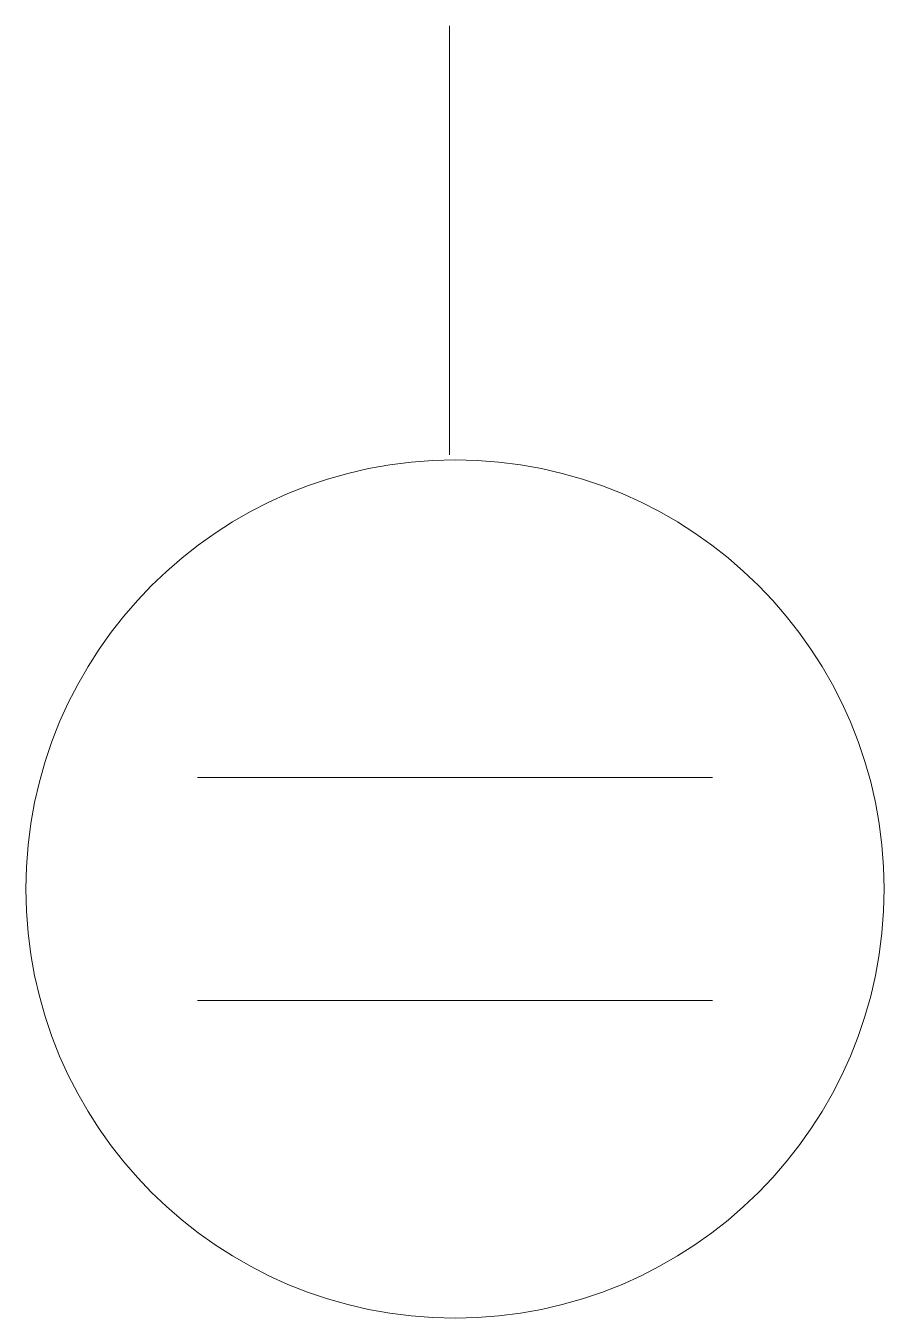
# Model space of a CAD drawing. Extents: x -4.9 to 5.1, y -5.1 to 10.
import ezdxf

# ---------------------------------------------------------------- set-up
doc = ezdxf.new("R2010")
doc.units = 0
doc.layers.add('lampki kontrolne', color=7, linetype='CONTINUOUS', lineweight=0)

msp = doc.modelspace()

# ---------------------------------------------------------------- linework, layer by layer
at = {"layer": 'lampki kontrolne'}
for p, q in [((0, 10), (0, 5)), ((-2.936, 1.243), (3.064, 1.243)), ((3.064, -1.357), (-2.936, -1.357))]:
    msp.add_line(p, q, dxfattribs=at)
msp.add_circle((0.064, -0.057), 5, dxfattribs=at)

doc.saveas('drawing.dxf')
